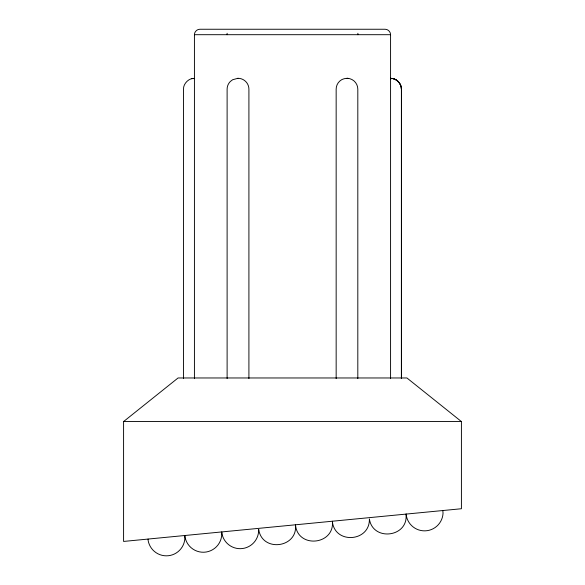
<?xml version="1.0" encoding="UTF-8"?>
<svg xmlns="http://www.w3.org/2000/svg" width="585" height="585" viewBox="0 0 585 585"><rect width="100%" height="100%" fill="white"/><g stroke="black" fill="none" stroke-linecap="round" stroke-linejoin="round"><path stroke-width="0.88" d="M227.112 34.698L227.112 33.287M295.491 524.796C297.962 548.013 262.014 552.591 258.709 529.418L258.409 533.198A18.523 18.523 0 0 1 221.7 531.941A18.523 18.523 0 0 1 206.242 552.006A18.523 18.523 0 0 1 185.211 537.893L184.977 535.494M332.412 521.22C334.788 544.928 297.955 548.869 295.483 525.089M194.425 378.634L194.425 34.698C194.403 31.78 196.955 29.235 199.873 29.25L385.127 29.25C388.045 29.235 390.597 31.78 390.575 34.698L390.575 378.634M123.589 421.558L178.074 377.968L406.926 377.968L461.411 421.558L461.411 508.738L123.589 541.432L123.589 421.558L461.411 421.558M194.425 78.661C189.635 77.454 183.105 83.494 183.522 89.183L183.522 378.59M237.919 78.288L232.611 79.75L230.336 81.483A10.852 10.852 0 0 0 227.112 89.183L227.112 378.59M191.675 78.661L194.052 78.346M357.815 378.59L357.815 89.183A10.903 10.903 0 0 0 349.72 78.661C346.985 77.915 344.082 78.47 341.596 79.75A10.896 10.896 0 0 0 336.156 89.183L336.163 378.59M194.425 34.698L390.575 34.698M348.06 78.368L347.08 78.288M401.456 378.59L401.456 89.183C401.822 83.538 395.54 77.505 390.575 78.661L390.985 78.661L390.575 78.288L390.743 78.661M401.383 378.59L401.405 89.183C401.442 83.377 396.381 78.302 390.575 78.288L390.882 78.661M393.303 78.661C397.954 79.933 401.354 84.372 401.383 89.183M332.412 521.915C335.183 544.591 370.108 541.703 369.384 518.961C372.85 541.9 408.835 537.169 405.968 514.105M442.816 510.537L443.042 513.125A18.523 18.523 0 0 1 406.443 516.306L406.246 514.076M184.684 535.524L184.838 538.851A18.523 18.523 0 0 1 148.144 540.562L148.071 539.063M357.888 33.287L357.888 34.698M248.91 378.59L248.91 89.183A10.852 10.852 0 0 0 245.693 81.483A11.042 11.042 0 0 0 237.919 78.288M390.985 78.661L390.575 78.288L390.934 78.661"/></g></svg>
